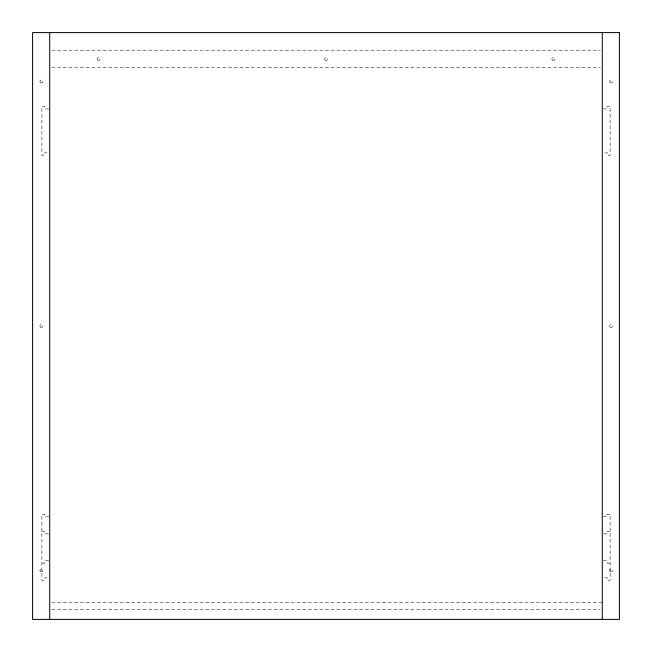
<?xml version="1.0" encoding="UTF-8"?>
<svg xmlns="http://www.w3.org/2000/svg" width="652" height="652" viewBox="0 0 652 652"><rect width="100%" height="100%" fill="white"/><g stroke="black" fill="none" stroke-linecap="round" stroke-linejoin="round"><path stroke-width="0.49" stroke-dasharray="3.26 2.44" d="M51.752 50.204L600.247 50.204M51.752 67.319L600.247 67.319M48.721 108.933L44.727 108.933L44.727 106.439L41.891 106.439L41.891 155.339L44.727 155.339L44.727 152.845L48.721 152.845M603.279 108.933L607.273 108.933L607.273 106.439L610.109 106.439L610.109 155.339L607.273 155.339L607.273 152.845L603.279 152.845M48.721 516.759L44.727 516.759L44.727 514.265L41.891 514.265L41.891 580.28L44.727 580.28L44.727 577.786L48.721 577.786M603.279 516.759L607.273 516.759L607.273 514.265L610.109 514.265L610.109 580.28L607.273 580.28L607.273 577.786L603.279 577.786M41.891 531.38L44.727 531.38L44.727 533.874L48.721 533.874M610.109 531.38L607.273 531.38L607.273 533.874L603.279 533.874M48.721 560.671L44.727 560.671L44.727 563.165L41.891 563.165M603.279 560.671L607.273 560.671L607.273 563.165L610.109 563.165M51.752 602.285L602.285 602.285M51.752 609.62L600.247 609.62M325.267 60.277A1.467 1.467 0 0 0 327.467 59.006A1.467 1.467 0 0 0 325.267 57.735A1.467 1.467 0 0 0 325.267 60.277M552.651 60.277A1.467 1.467 0 0 0 554.852 59.006A1.467 1.467 0 0 0 552.651 57.735A1.467 1.467 0 0 0 552.651 60.277M97.58 60.041A1.467 1.467 0 0 0 100.033 59.389A1.467 1.467 0 0 0 98.232 57.588A1.467 1.467 0 0 0 97.58 60.041M610.353 327.271A1.467 1.467 0 0 0 612.554 326A1.467 1.467 0 0 0 610.353 324.729A1.467 1.467 0 0 0 610.353 327.271M610.353 82.771A1.467 1.467 0 0 0 612.554 81.5A1.467 1.467 0 0 0 610.353 80.229A1.467 1.467 0 0 0 610.353 82.771M610.353 571.771A1.467 1.467 0 0 0 612.554 570.5A1.467 1.467 0 0 0 610.353 569.229A1.467 1.467 0 0 0 610.353 571.771M40.668 327.271A1.467 1.467 0 0 0 42.869 326A1.467 1.467 0 0 0 40.668 324.729A1.467 1.467 0 0 0 40.668 327.271M40.668 82.771A1.467 1.467 0 0 0 42.869 81.5A1.467 1.467 0 0 0 40.668 80.229A1.467 1.467 0 0 0 40.668 82.771M40.668 571.771A1.467 1.467 0 0 0 42.869 570.5A1.467 1.467 0 0 0 40.668 569.229A1.467 1.467 0 0 0 40.668 571.771"/><path stroke-width="0.98" d="M602.285 32.6L602.285 619.4M49.715 32.6L49.715 619.4M619.4 32.6L32.6 32.6L32.6 619.4L619.4 619.4L619.4 32.6"/></g></svg>
